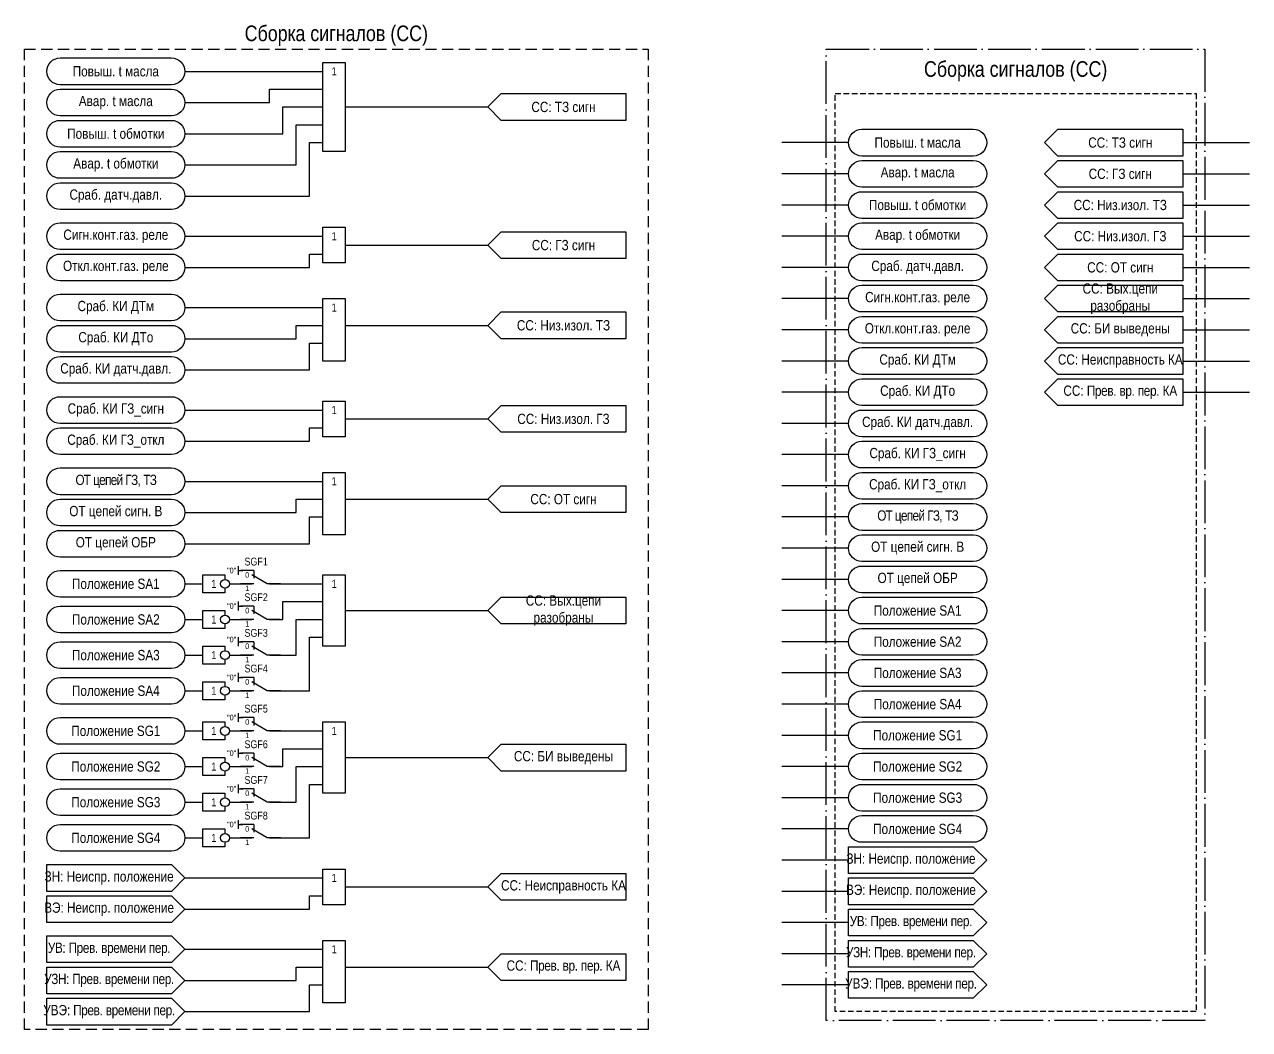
# Model space of a CAD drawing. Header units: millimetres. Extents: x -2737 to 536, y 0 to 336.
# Drawn here: x -2737 to -2462, y 0 to 225.5 of the extents above; entities that cross this region are included whole.
import ezdxf
from ezdxf.enums import TextEntityAlignment as Align

# ---------------------------------------------------------------- set-up
doc = ezdxf.new("R2010")
doc.units = ezdxf.units.MM
doc.linetypes.add('ACAD_ISO04W100', pattern=[30, 24, -3, 0, -3])
doc.linetypes.add('штриховая2', pattern=[0.375, 0.25, -0.125])
doc.layers.add('TEXT', color=7, linetype='Continuous', lineweight=25)
doc.layers.add('Основная', color=7, linetype='Continuous')
doc.styles.add('2.5_Gost_RD', font='ARIALN.TTF', dxfattribs={"height": 2.5})
doc.styles.add('3.5_Gost_RD', font='ARIALN.TTF', dxfattribs={"height": 3.5})
doc.styles.add('Вывод', font='ARIALN.TTF', dxfattribs={"height": 2.5})
doc.styles.add('Компонент', font='ARIALN.TTF', dxfattribs={"height": 3.5})

# ---------------------------------------------------------------- blocks, each defined once
blk = doc.blocks.new('*U958')
at = {"layer": 'Основная', "ltscale": 0.35}
blk.add_line((6, 6), (6, 2.5), dxfattribs=at)
at = {"layer": 'Основная', "color": 0}
blk.add_line((0, 0), (7, 4), dxfattribs=at)
blk = doc.blocks.new('*U1038')
at = {"layer": 'Основная', "color": 0}
for p, q in [((-3, 6), (-9, 6)), ((-3, 0), (-9, 0)), ((9, 0), (3, 0))]:
    blk.add_line(p, q, dxfattribs=at)
at = {"layer": 'Основная', "ltscale": 0.25, "xscale": -1}
blk.add_blockref('*U958', (3, 0), dxfattribs=at)
at = {"layer": 'Основная'}
for tag, height, style, p in [('ОУ', 3.5, 'Компонент', (-2, 10)), ('В1', 2.5, 'Вывод', (-13, 6)), ('В2', 2.5, 'Вывод', (-6, 4)), ('В3', 2.5, 'Вывод', (-6, -2))]:
    blk.add_attdef(tag, text='', height=height, dxfattribs=dict(at, style=style)).set_placement(p, align=Align.MIDDLE_CENTER)
blk = doc.blocks.new('*U1039')
at = {"layer": 'Основная', "color": 0}
for p, q in [((-3, 6), (-9, 6)), ((-3, 0), (-9, 0)), ((9, 0), (3, 0))]:
    blk.add_line(p, q, dxfattribs=at)
at = {"layer": 'Основная', "ltscale": 0.25, "xscale": -1}
blk.add_blockref('*U958', (3, 0), dxfattribs=at)
at = {"layer": 'Основная'}
for tag, height, style, p in [('ОУ', 3.5, 'Компонент', (-2, 10)), ('В1', 2.5, 'Вывод', (-13, 7)), ('В2', 2.5, 'Вывод', (-6, 4)), ('В3', 2.5, 'Вывод', (-6, -2))]:
    blk.add_attdef(tag, text='', height=height, dxfattribs=dict(at, style=style)).set_placement(p, align=Align.MIDDLE_CENTER)

msp = doc.modelspace()

# ---------------------------------------------------------------- linework, layer by layer
at = {"ltscale": 100}
for p, q in [((-2552, 199), (-2567, 199)), ((-2477, 199), (-2462, 199)), ((-2552, 192), (-2567, 192)), ((-2477, 192), (-2462, 192)), ((-2552, 185), (-2567, 185)), ((-2477, 185), (-2462, 185)), ((-2552, 178), (-2567, 178)), ((-2477, 178), (-2462, 178)), ((-2552, 171), (-2567, 171)), ((-2477, 171), (-2462, 171)), ((-2552, 164), (-2567, 164)), ((-2477, 164), (-2462, 164)), ((-2552, 157), (-2567, 157)), ((-2477, 157), (-2462, 157)), ((-2552, 150), (-2567, 150)), ((-2477, 150), (-2462, 150)), ((-2552, 143), (-2567, 143)), ((-2477, 143), (-2462, 143)), ((-2552, 136), (-2567, 136)), ((-2552, 129), (-2567, 129)), ((-2552, 122), (-2567, 122)), ((-2552, 115), (-2567, 115)), ((-2552, 108), (-2567, 108)), ((-2689, 104), (-2689, 102)), ((-2689, 103), (-2688, 103)), ((-2552, 101), (-2567, 101)), ((-2689, 96), (-2689, 94)), ((-2689, 95), (-2688, 95)), ((-2552, 94), (-2567, 94)), ((-2689, 88), (-2689, 86)), ((-2689, 87), (-2688, 87)), ((-2552, 87), (-2567, 87)), ((-2689, 80), (-2689, 78)), ((-2552, 80), (-2567, 80)), ((-2689, 79), (-2688, 79)), ((-2552, 73), (-2567, 73)), ((-2689, 71), (-2689, 69)), ((-2689, 70), (-2688, 70)), ((-2552, 66), (-2567, 66)), ((-2689, 63), (-2689, 61)), ((-2689, 62), (-2688, 62)), ((-2552, 59), (-2567, 59)), ((-2689, 55), (-2689, 53)), ((-2689, 54), (-2688, 54)), ((-2552, 52), (-2567, 52)), ((-2689, 47), (-2689, 45)), ((-2689, 46), (-2688, 46)), ((-2552, 45), (-2567, 45)), ((-2552, 38), (-2567, 38)), ((-2552, 31), (-2567, 31)), ((-2552, 24), (-2567, 24)), ((-2552, 17), (-2567, 17)), ((-2552, 10), (-2567, 10))]:
    msp.add_line(p, q, dxfattribs=at)
at = {"linetype": 'штриховая2', "ltscale": 10}
msp.add_lwpolyline([(-2737, 220), (-2597, 220), (-2597, 0), (-2737, 0)], close=True, dxfattribs=at)
at = {"color": 251, "linetype": 'ACAD_ISO04W100', "lineweight": 30, "ltscale": 0.4, "true_color": 0x58595b}
msp.add_lwpolyline([(-2557, 220), (-2472, 220), (-2472, 2), (-2557, 2)], close=True, dxfattribs=at)
at = {"ltscale": 100}
for points in [[(-2729, 212, -1), (-2729, 218), (-2704, 218, -1), (-2704, 212)], [(-2729, 205, -1), (-2729, 211), (-2704, 211, -1), (-2704, 205)], [(-2729, 198, -1), (-2729, 204), (-2704, 204, -1), (-2704, 198)], [(-2549, 196, -1), (-2549, 202), (-2524, 202, -1), (-2524, 196)], [(-2729, 191, -1), (-2729, 197), (-2704, 197, -1), (-2704, 191)], [(-2549, 189, -1), (-2549, 195), (-2524, 195, -1), (-2524, 189)], [(-2729, 184, -1), (-2729, 190), (-2704, 190, -1), (-2704, 184)], [(-2549, 182, -1), (-2549, 188), (-2524, 188, -1), (-2524, 182)], [(-2729, 175, -1), (-2729, 181), (-2704, 181, -1), (-2704, 175)], [(-2549, 175, -1), (-2549, 181), (-2524, 181, -1), (-2524, 175)], [(-2729, 168, -1), (-2729, 174), (-2704, 174, -1), (-2704, 168)], [(-2549, 168, -1), (-2549, 174), (-2524, 174, -1), (-2524, 168)], [(-2729, 159, -1), (-2729, 165), (-2704, 165, -1), (-2704, 159)], [(-2549, 161, -1), (-2549, 167), (-2524, 167, -1), (-2524, 161)], [(-2549, 154, -1), (-2549, 160), (-2524, 160, -1), (-2524, 154)], [(-2729, 152, -1), (-2729, 158), (-2704, 158, -1), (-2704, 152)], [(-2549, 147, -1), (-2549, 153), (-2524, 153, -1), (-2524, 147)], [(-2729, 145, -1), (-2729, 151), (-2704, 151, -1), (-2704, 145)], [(-2549, 140, -1), (-2549, 146), (-2524, 146, -1), (-2524, 140)], [(-2729, 136, -1), (-2729, 142), (-2704, 142, -1), (-2704, 136)], [(-2549, 133, -1), (-2549, 139), (-2524, 139, -1), (-2524, 133)], [(-2729, 129, -1), (-2729, 135), (-2704, 135, -1), (-2704, 129)], [(-2549, 126, -1), (-2549, 132), (-2524, 132, -1), (-2524, 126)], [(-2729, 120, -1), (-2729, 126), (-2704, 126, -1), (-2704, 120)], [(-2549, 119, -1), (-2549, 125), (-2524, 125, -1), (-2524, 119)], [(-2729, 113, -1), (-2729, 119), (-2704, 119, -1), (-2704, 113)], [(-2549, 112, -1), (-2549, 118), (-2524, 118, -1), (-2524, 112)], [(-2729, 106, -1), (-2729, 112), (-2704, 112, -1), (-2704, 106)], [(-2549, 105, -1), (-2549, 111), (-2524, 111, -1), (-2524, 105)], [(-2729, 97, -1), (-2729, 103), (-2704, 103, -1), (-2704, 97)], [(-2549, 98, -1), (-2549, 104), (-2524, 104, -1), (-2524, 98)], [(-2549, 91, -1), (-2549, 97), (-2524, 97, -1), (-2524, 91)], [(-2729, 89, -1), (-2729, 95), (-2704, 95, -1), (-2704, 89)], [(-2549, 84, -1), (-2549, 90), (-2524, 90, -1), (-2524, 84)], [(-2729, 81, -1), (-2729, 87), (-2704, 87, -1), (-2704, 81)], [(-2549, 77, -1), (-2549, 83), (-2524, 83, -1), (-2524, 77)], [(-2729, 73, -1), (-2729, 79), (-2704, 79, -1), (-2704, 73)], [(-2549, 70, -1), (-2549, 76), (-2524, 76, -1), (-2524, 70)], [(-2729, 64, -1), (-2729, 70), (-2704, 70, -1), (-2704, 64)], [(-2549, 63, -1), (-2549, 69), (-2524, 69, -1), (-2524, 63)], [(-2729, 56, -1), (-2729, 62), (-2704, 62, -1), (-2704, 56)], [(-2549, 56, -1), (-2549, 62), (-2524, 62, -1), (-2524, 56)], [(-2549, 49, -1), (-2549, 55), (-2524, 55, -1), (-2524, 49)], [(-2729, 48, -1), (-2729, 54), (-2704, 54, -1), (-2704, 48)], [(-2549, 42, -1), (-2549, 48), (-2524, 48, -1), (-2524, 42)], [(-2729, 40, -1), (-2729, 46), (-2704, 46, -1), (-2704, 40)]]:
    msp.add_lwpolyline(points, format="xyb", close=True, dxfattribs=at)
for points in [[(-2701, 215), (-2670, 215)], [(-2701, 208), (-2682, 208), (-2682, 211), (-2670, 211)], [(-2633, 207), (-2630, 210), (-2602, 210), (-2602, 204), (-2630, 204), (-2633, 207)], [(-2701, 201), (-2679, 201), (-2679, 207), (-2670, 207)], [(-2665, 207), (-2633, 207)], [(-2701, 194), (-2676, 194), (-2676, 203), (-2670, 203)], [(-2508, 199), (-2505, 202), (-2477, 202), (-2477, 196), (-2505, 196), (-2508, 199)], [(-2701, 187), (-2673, 187), (-2673, 199), (-2670, 199)], [(-2508, 192), (-2505, 195), (-2477, 195), (-2477, 189), (-2505, 189), (-2508, 192)], [(-2508, 185), (-2505, 188), (-2477, 188), (-2477, 182), (-2505, 182), (-2508, 185)], [(-2633, 176), (-2630, 179), (-2602, 179), (-2602, 173), (-2630, 173), (-2633, 176)], [(-2508, 178), (-2505, 181), (-2477, 181), (-2477, 175), (-2505, 175), (-2508, 178)], [(-2701, 178), (-2670, 178)], [(-2665, 176), (-2633, 176)], [(-2701, 171), (-2673, 171), (-2673, 174), (-2670, 174)], [(-2508, 171), (-2505, 174), (-2477, 174), (-2477, 168), (-2505, 168), (-2508, 171)], [(-2508, 164), (-2505, 167), (-2477, 167), (-2477, 161), (-2505, 161), (-2508, 164)], [(-2701, 162), (-2670, 162)], [(-2633, 158), (-2630, 161), (-2602, 161), (-2602, 155), (-2630, 155), (-2633, 158)], [(-2508, 157), (-2505, 160), (-2477, 160), (-2477, 154), (-2505, 154), (-2508, 157)], [(-2701, 155), (-2676, 155), (-2676, 158), (-2670, 158)], [(-2665, 158), (-2633, 158)], [(-2701, 148), (-2673, 148), (-2673, 154), (-2670, 154)], [(-2508, 150), (-2505, 153), (-2477, 153), (-2477, 147), (-2505, 147), (-2508, 150)], [(-2508, 143), (-2505, 146), (-2477, 146), (-2477, 140), (-2505, 140), (-2508, 143)], [(-2701, 139), (-2670, 139)], [(-2633, 137), (-2630, 140), (-2602, 140), (-2602, 134), (-2630, 134), (-2633, 137)], [(-2701, 132), (-2673, 132), (-2673, 135), (-2670, 135)], [(-2665, 137), (-2633, 137)], [(-2701, 123), (-2670, 123)], [(-2633, 119), (-2630, 122), (-2602, 122), (-2602, 116), (-2630, 116), (-2633, 119)], [(-2701, 116), (-2676, 116), (-2676, 119), (-2670, 119)], [(-2665, 119), (-2633, 119)], [(-2701, 109), (-2673, 109), (-2673, 115), (-2670, 115)], [(-2692, 99), (-2692, 98), (-2697, 98), (-2697, 102), (-2692, 102), (-2692, 101)], [(-2701, 100), (-2697, 100)], [(-2691, 100), (-2686, 100)], [(-2682, 100), (-2670, 100)], [(-2633, 94), (-2630, 97), (-2602, 97), (-2602, 91), (-2630, 91), (-2633, 94)], [(-2692, 91), (-2692, 90), (-2697, 90), (-2697, 94), (-2692, 94), (-2692, 93)], [(-2682, 92), (-2679, 92), (-2679, 96), (-2670, 96)], [(-2665, 94), (-2633, 94)], [(-2701, 92), (-2697, 92)], [(-2691, 92), (-2686, 92)], [(-2682, 84), (-2676, 84), (-2676, 92), (-2670, 92)], [(-2682, 76), (-2673, 76), (-2673, 88), (-2670, 88)], [(-2692, 83), (-2692, 82), (-2697, 82), (-2697, 86), (-2692, 86), (-2692, 85)], [(-2701, 84), (-2697, 84)], [(-2691, 84), (-2686, 84)], [(-2692, 75), (-2692, 74), (-2697, 74), (-2697, 78), (-2692, 78), (-2692, 77)], [(-2701, 76), (-2697, 76)], [(-2691, 76), (-2686, 76)], [(-2692, 66), (-2692, 65), (-2697, 65), (-2697, 69), (-2692, 69), (-2692, 68)], [(-2701, 67), (-2697, 67)], [(-2691, 67), (-2686, 67)], [(-2682, 67), (-2670, 67)], [(-2633, 61), (-2630, 64), (-2602, 64), (-2602, 58), (-2630, 58), (-2633, 61)], [(-2692, 58), (-2692, 57), (-2697, 57), (-2697, 61), (-2692, 61), (-2692, 60)], [(-2682, 59), (-2679, 59), (-2679, 63), (-2670, 63)], [(-2665, 61), (-2633, 61)], [(-2701, 59), (-2697, 59)], [(-2691, 59), (-2686, 59)], [(-2682, 51), (-2676, 51), (-2676, 59), (-2670, 59)], [(-2682, 43), (-2673, 43), (-2673, 55), (-2670, 55)], [(-2692, 50), (-2692, 49), (-2697, 49), (-2697, 53), (-2692, 53), (-2692, 52)], [(-2701, 51), (-2697, 51)], [(-2691, 51), (-2686, 51)], [(-2692, 42), (-2692, 41), (-2697, 41), (-2697, 45), (-2692, 45), (-2692, 44)], [(-2701, 43), (-2697, 43)], [(-2691, 43), (-2686, 43)], [(-2552, 41), (-2524, 41), (-2521, 38), (-2524, 35), (-2552, 35), (-2552, 41)], [(-2732, 37), (-2704, 37), (-2701, 34), (-2704, 31), (-2732, 31), (-2732, 37)], [(-2701, 34), (-2670, 34)], [(-2633, 32), (-2630, 35), (-2602, 35), (-2602, 29), (-2630, 29), (-2633, 32)], [(-2552, 34), (-2524, 34), (-2521, 31), (-2524, 28), (-2552, 28), (-2552, 34)], [(-2665, 32), (-2633, 32)], [(-2732, 30), (-2704, 30), (-2701, 27), (-2704, 24), (-2732, 24), (-2732, 30)], [(-2701, 27), (-2673, 27), (-2673, 30), (-2670, 30)], [(-2552, 27), (-2524, 27), (-2521, 24), (-2524, 21), (-2552, 21), (-2552, 27)], [(-2732, 21), (-2704, 21), (-2701, 18), (-2704, 15), (-2732, 15), (-2732, 21)], [(-2552, 20), (-2524, 20), (-2521, 17), (-2524, 14), (-2552, 14), (-2552, 20)], [(-2701, 18), (-2670, 18)], [(-2633, 14), (-2630, 17), (-2602, 17), (-2602, 11), (-2630, 11), (-2633, 14)], [(-2732, 14), (-2704, 14), (-2701, 11), (-2704, 8), (-2732, 8), (-2732, 14)], [(-2701, 11), (-2676, 11), (-2676, 14), (-2670, 14)], [(-2665, 14), (-2633, 14)], [(-2552, 13), (-2524, 13), (-2521, 10), (-2524, 7), (-2552, 7), (-2552, 13)], [(-2701, 4), (-2673, 4), (-2673, 10), (-2670, 10)], [(-2732, 7), (-2704, 7), (-2701, 4), (-2704, 1), (-2732, 1), (-2732, 7)]]:
    msp.add_lwpolyline(points, dxfattribs=at)
for points in [[(-2670, 217), (-2665, 217), (-2665, 197), (-2670, 197)], [(-2670, 180), (-2665, 180), (-2665, 172), (-2670, 172)], [(-2670, 164), (-2665, 164), (-2665, 150), (-2670, 150)], [(-2670, 141), (-2665, 141), (-2665, 133), (-2670, 133)], [(-2670, 125), (-2665, 125), (-2665, 111), (-2670, 111)], [(-2670, 102), (-2665, 102), (-2665, 86), (-2670, 86)], [(-2670, 69), (-2665, 69), (-2665, 53), (-2670, 53)], [(-2670, 36), (-2665, 36), (-2665, 28), (-2670, 28)], [(-2670, 20), (-2665, 20), (-2665, 6), (-2670, 6)]]:
    msp.add_lwpolyline(points, close=True, dxfattribs=at)
at = {"linetype": 'штриховая2', "ltscale": 5}
msp.add_lwpolyline([(-2555, 210), (-2474, 210), (-2474, 4), (-2555, 4)], close=True, dxfattribs=at)
at = {"ltscale": 100}
for centre in [(-2692, 100), (-2692, 92), (-2692, 84), (-2692, 76), (-2692, 67), (-2692, 59), (-2692, 51), (-2692, 43)]:
    msp.add_circle(centre, 1, dxfattribs=at)

# ---------------------------------------------------------------- block references
at = {"layer": 'Основная', "ltscale": 0.25, "xscale": 0.5, "yscale": 0.5, "zscale": 0.5}
for name, p, values in [('*U1038', (-2684, 100), {'ОУ': 'SGF1', 'В1': '"0"', 'В2': '0', 'В3': '1'}), ('*U1038', (-2684, 92), {'ОУ': 'SGF2', 'В1': '"0"', 'В2': '0', 'В3': '1'}), ('*U1039', (-2684, 84), {'ОУ': 'SGF3', 'В1': '"0"', 'В2': '0', 'В3': '1'}), ('*U1038', (-2684, 76), {'ОУ': 'SGF4', 'В1': '"0"', 'В2': '0', 'В3': '1'}), ('*U1038', (-2684, 67), {'ОУ': 'SGF5', 'В1': '"0"', 'В2': '0', 'В3': '1'}), ('*U1038', (-2684, 59), {'ОУ': 'SGF6', 'В1': '"0"', 'В2': '0', 'В3': '1'}), ('*U1038', (-2684, 51), {'ОУ': 'SGF7', 'В1': '"0"', 'В2': '0', 'В3': '1'}), ('*U1038', (-2684, 43), {'ОУ': 'SGF8', 'В1': '"0"', 'В2': '0', 'В3': '1'})]:
    msp.add_blockref(name, p, dxfattribs=at).add_auto_attribs(values)

# ---------------------------------------------------------------- texts
at = {"color": 30, "ltscale": 100, "char_height": 3.5, "attachment_point": 5, "style": '3.5_Gost_RD'}
for insert, width in [((-2667, 223), 140), ((-2514.5, 215), 85)]:
    msp.add_mtext('Сборка сигналов (СС)', dxfattribs=dict(at, insert=insert, width=width))
at = {"ltscale": 100, "attachment_point": 5, "style": '2.5_Gost_RD'}
for s, insert, char_height, width in [('\\A1;Повыш. t масла ', (-2716.5, 215), 2.3, 31), ('1', (-2667.5, 215), 1.8, 5), ('\\A1;Авар. t масла ', (-2716.5, 208), 2.3, 31), ('СС: ТЗ сигн', (-2616, 207), 2.3, 28), ('\\A1;Повыш. t обмотки', (-2716.5, 201), 2.3, 31), ('\\A1;Повыш. t масла ', (-2536.5, 199), 2.3, 31), ('\\A1;Авар. t обмотки', (-2716.5, 194), 2.3, 31), ('\\A1;Авар. t масла ', (-2536.5, 192), 2.3, 31), ('\\A1;Сраб. датч.давл.', (-2716.5, 187), 2.3, 31), ('\\A1;Повыш. t обмотки', (-2536.5, 185), 2.3, 31), ('СС: Низ.изол. ТЗ', (-2491, 185), 2.3, 28), ('\\A1;Сигн.конт.газ. реле', (-2716.5, 178), 2.3, 31), ('1', (-2667.5, 178), 1.8, 5), ('\\A1;Авар. t обмотки', (-2536.5, 178), 2.3, 31), ('СС: Низ.изол. ГЗ', (-2491, 178), 2.3, 28), ('СС: ГЗ сигн', (-2616, 176), 2.3, 28), ('\\A1;Откл.конт.газ. реле', (-2716.5, 171), 2.3, 31), ('\\A1;Сраб. датч.давл.', (-2536.5, 171), 2.3, 31), ('СС: ОТ сигн', (-2491, 171), 2.3, 28), ('\\A1;Сигн.конт.газ. реле', (-2536.5, 164), 2.3, 31), ('СС: Вых.цепи разобраны', (-2491, 164), 2.3, 28), ('\\A1;Сраб. КИ ДТм', (-2716.5, 162), 2.3, 31), ('1', (-2667.5, 162), 1.8, 5), ('СС: Низ.изол. ТЗ', (-2616, 158), 2.3, 28), ('\\A1;Откл.конт.газ. реле', (-2536.5, 157), 2.3, 31), ('СС: БИ выведены', (-2491, 157), 2.3, 28), ('\\A1;Сраб. КИ ДТо', (-2716.5, 155), 2.3, 31), ('\\A1;Сраб. КИ ДТм', (-2536.5, 150), 2.3, 31), ('СС: Неисправность КА', (-2491, 150), 2.3, 28), ('\\A1;Сраб. КИ датч.давл.', (-2716.5, 148), 2.3, 31), ('\\A1;Сраб. КИ ДТо', (-2536.5, 143), 2.3, 31), ('СС: {\\T0.95;Прев. вр. пер.} КА', (-2491, 143), 2.3, 28), ('\\A1;Сраб. КИ ГЗ_сигн', (-2716.5, 139), 2.3, 31), ('1', (-2667.5, 139), 1.8, 5), ('СС: Низ.изол. ГЗ', (-2616, 137), 2.3, 28), ('\\A1;Сраб. КИ датч.давл.', (-2536.5, 136), 2.3, 31), ('\\A1;Сраб. КИ ГЗ_откл', (-2716.5, 132), 2.3, 31), ('\\A1;Сраб. КИ ГЗ_сигн', (-2536.5, 129), 2.3, 31), ('{\\T0.9;ОТ цепей ГЗ, ТЗ}', (-2716.5, 123), 2.3, 31), ('1', (-2667.5, 123), 1.8, 5), ('\\A1;Сраб. КИ ГЗ_откл', (-2536.5, 122), 2.3, 31), ('СС: ОТ сигн', (-2616, 119), 2.3, 28), ('\\pt11.5;ОТ цепей сигн. В', (-2716.5, 116), 2.3, 31), ('{\\T0.9;ОТ цепей ГЗ, ТЗ}', (-2536.5, 115), 2.3, 31), ('ОТ цепей ОБР', (-2716.5, 109), 2.3, 31), ('\\pt11.5;ОТ цепей сигн. В', (-2536.5, 108), 2.3, 31), ('ОТ цепей ОБР', (-2536.5, 101), 2.3, 31), ('Положение SA1', (-2716.5, 100), 2.3, 31), ('1', (-2694.5, 100), 1.8, 5), ('1', (-2667.5, 100), 1.8, 5), ('СС: Вых.цепи разобраны', (-2616, 94), 2.3, 28), ('Положение SA1', (-2536.5, 94), 2.3, 31), ('Положение SA2', (-2716.5, 92), 2.3, 31), ('1', (-2694.5, 92), 1.8, 5), ('Положение SA2', (-2536.5, 87), 2.3, 31), ('Положение SA3', (-2716.5, 84), 2.3, 31), ('1', (-2694.5, 84), 1.8, 5), ('Положение SA3', (-2536.5, 80), 2.3, 31), ('Положение SA4', (-2716.5, 76), 2.3, 31), ('1', (-2694.5, 76), 1.8, 5), ('Положение SA4', (-2536.5, 73), 2.3, 31), ('Положение SG1', (-2716.5, 67), 2.3, 31), ('1', (-2694.5, 67), 1.8, 5), ('1', (-2667.5, 67), 1.8, 5), ('Положение SG1', (-2536.5, 66), 2.3, 31), ('СС: БИ выведены', (-2616, 61), 2.3, 28), ('\\pt23;Положение SG2', (-2716.5, 59), 2.3, 31), ('1', (-2694.5, 59), 1.8, 5), ('\\pt23;Положение SG2', (-2536.5, 59), 2.3, 31), ('Положение SG3', (-2536.5, 52), 2.3, 31), ('Положение SG3', (-2716.5, 51), 2.3, 31), ('1', (-2694.5, 51), 1.8, 5), ('Положение SG4', (-2716.5, 43), 2.3, 31), ('Положение SG4', (-2536.5, 45), 2.3, 31), ('1', (-2694.5, 43), 1.8, 5), ('1', (-2667.5, 34), 1.8, 5), ('СС: Неисправность КА', (-2616, 32), 2.3, 28), ('1', (-2667.5, 18), 1.8, 5), ('СС: {\\T0.95;Прев. вр. пер.} КА', (-2616, 14), 2.3, 28)]:
    msp.add_mtext(s, dxfattribs=dict(at, insert=insert, char_height=char_height, width=width))
at = {"layer": 'TEXT', "ltscale": 100, "char_height": 2.3, "width": 28, "attachment_point": 5, "style": '2.5_Gost_RD'}
for s, insert in [('СС: ТЗ сигн', (-2491, 199)), ('СС: ГЗ сигн', (-2491, 192))]:
    msp.add_mtext(s, dxfattribs=dict(at, insert=insert))
at = {"layer": 'TEXT', "color": 0, "ltscale": 100, "char_height": 2.3, "width": 28, "attachment_point": 5, "style": '2.5_Gost_RD'}
for s, insert in [('{\\C256;ЗН: Неиспр. положение}', (-2538, 38)), ('{\\C256;ЗН: Неиспр. положение}', (-2718, 34)), ('{\\C256;ВЭ: Неиспр. положение}', (-2538, 31)), ('{\\C256;ВЭ: Неиспр. положение}', (-2718, 27)), ('{\\T0.95;\\C256;УВ: Прев. времени пер.}', (-2538, 24)), ('{\\T0.95;\\C256;УВ: Прев. времени пер.}', (-2718, 18)), ('{\\T0.95;\\C256;УЗН: Прев. времени пер.}', (-2538, 17)), ('{\\T0.95;\\C256;УЗН: Прев. времени пер.}', (-2718, 11)), ('{\\C256;УВЭ\\T0.95;: Прев. времени пер.}', (-2538, 10)), ('{\\C256;УВЭ\\T0.95;: Прев. времени пер.}', (-2718, 4))]:
    msp.add_mtext(s, dxfattribs=dict(at, insert=insert))

doc.saveas('drawing.dxf')
